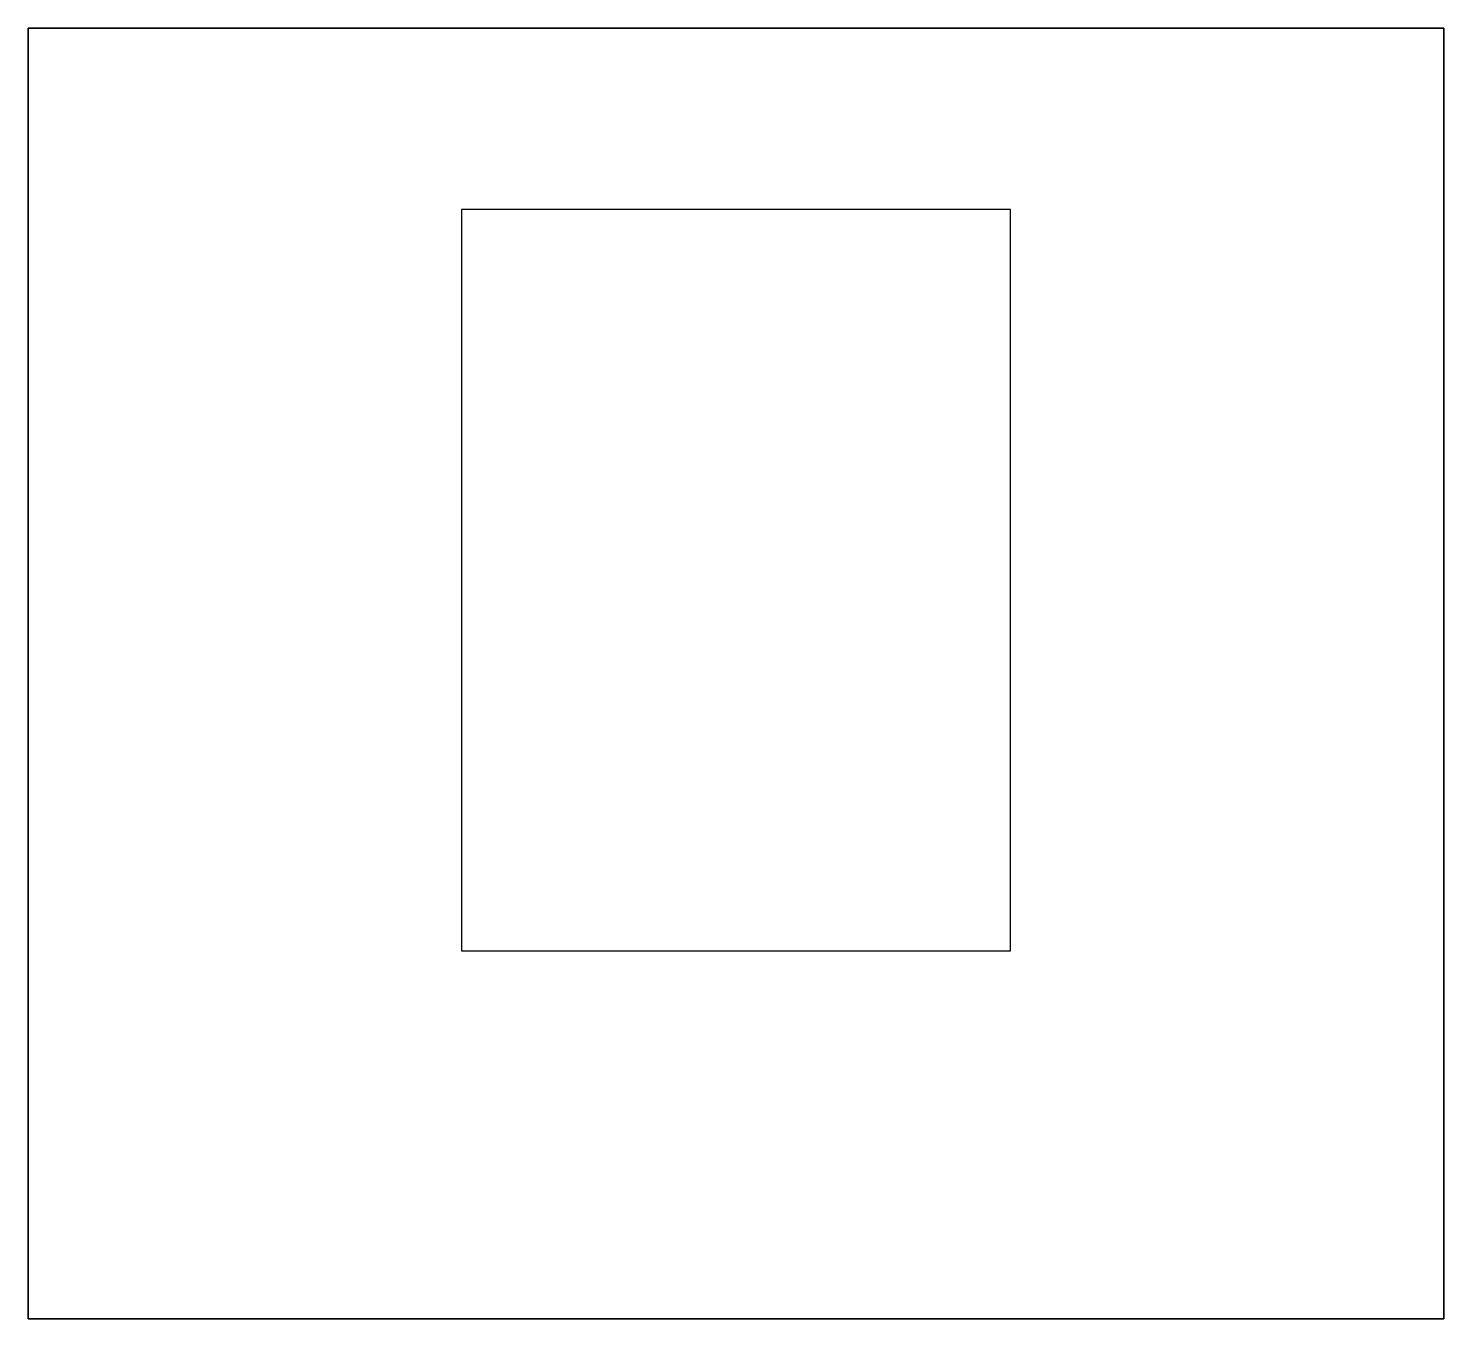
# Model space of a CAD drawing. Header units: millimetres. Extents: x 34.2 to 85.8, y 23.5 to 70.5.
import ezdxf

# ---------------------------------------------------------------- set-up
doc = ezdxf.new("R2010")
doc.units = ezdxf.units.MM
doc.layers.get('0').update_dxf_attribs({"linetype": 'CONTINUOUS'})

msp = doc.modelspace()

# ---------------------------------------------------------------- linework, layer by layer
for points in [[(85.77, 23.5), (34.229, 23.5), (34.229, 70.5), (85.77, 70.5)], [(85.77, 70.5), (34.229, 70.5), (34.229, 23.5), (85.77, 23.5)], [(50, 36.897), (70, 36.897), (70, 63.897), (50, 63.897)], [(70, 63.897), (50, 63.897), (50, 36.897), (70, 36.897)]]:
    msp.add_lwpolyline(points, close=True)

doc.saveas('drawing.dxf')
